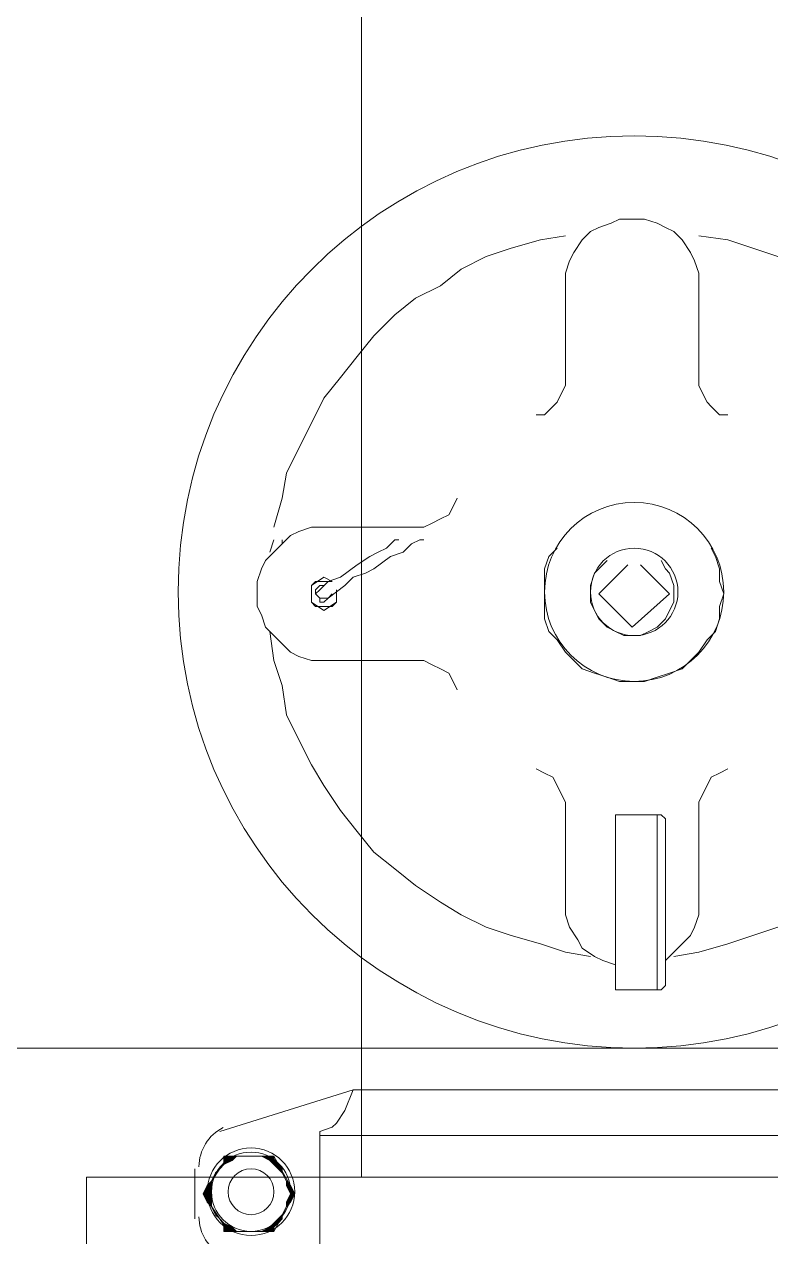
# Model space of a CAD drawing. Header units: millimetres. Extents: x 596 to 768, y 309 to 423.
# Drawn here: x 689.4055 to 689.5632, y 407.5893 to 407.8454 of the extents above; entities that cross this region are included whole.
import ezdxf

# ---------------------------------------------------------------- set-up
doc = ezdxf.new("R2010")
doc.units = ezdxf.units.MM
doc.layers.add('1- 3', color=3, linetype='Continuous')

# ---------------------------------------------------------------- blocks, each defined once
blk = doc.blocks.new('CTOBOM')
h = blk.add_hatch(color=0)
h.dxf.hatch_style = 2
h.paths.add_polyline_path([(5.50333, -1.87367), (5.50509, -1.87191), (5.50509, -1.87279)])
h.paths.add_polyline_path([(5.50333, -1.87279), (5.50333, -1.87367), (5.50509, -1.87191)])
h = blk.add_hatch(color=0)
h.dxf.hatch_style = 2
h.paths.add_polyline_path([(5.50509, -1.87279), (5.50685, -1.87279), (5.50685, -1.87367)])
h.paths.add_polyline_path([(5.50509, -1.87191), (5.50509, -1.87279), (5.50685, -1.87279)])
h = blk.add_hatch(color=0)
h.dxf.hatch_style = 2
h.paths.add_polyline_path([(5.49892, -1.87631), (5.4998, -1.87455), (5.4998, -1.87543)])
h.paths.add_polyline_path([(5.49892, -1.87543), (5.49892, -1.87631), (5.4998, -1.87455)])
h = blk.add_hatch(color=0)
h.dxf.hatch_style = 2
h.paths.add_polyline_path([(5.4998, -1.87543), (5.4998, -1.87455), (5.50068, -1.87455)])
h = blk.add_hatch(color=0)
h.dxf.hatch_style = 2
h.paths.add_polyline_path([(5.50244, -1.87367), (5.50333, -1.87279), (5.50333, -1.87367)])
edge = h.paths.add_edge_path()
edge.add_spline(control_points=[(5.50333, -1.87279), (5.50333, -1.87279), (5.50244, -1.87367), (5.50244, -1.87367), (5.50244, -1.87367), (5.50333, -1.87279), (5.50333, -1.87279)], knot_values=[0, 0, 0, 0, 1, 1, 1, 2, 2, 2, 2], degree=3, periodic=0)
h = blk.add_hatch(color=0)
h.dxf.hatch_style = 2
h.paths.add_polyline_path([(5.50773, -1.87367), (5.50685, -1.87367), (5.50685, -1.87279)])
edge = h.paths.add_edge_path()
edge.add_spline(control_points=[(5.50773, -1.87367), (5.50773, -1.87367), (5.50773, -1.87367), (5.50773, -1.87367), (5.50773, -1.87367), (5.50685, -1.87367), (5.50685, -1.87367), (5.50685, -1.87367), (5.50773, -1.87367), (5.50773, -1.87367)], knot_values=[0, 0, 0, 0, 1, 1, 1, 2, 2, 2, 3, 3, 3, 3], degree=3, periodic=0)
h = blk.add_hatch(color=0)
h.dxf.hatch_style = 2
h.paths.add_polyline_path([(5.50949, -1.87455), (5.51037, -1.87455), (5.51037, -1.87543)])
h = blk.add_hatch(color=0)
h.dxf.hatch_style = 2
h.paths.add_polyline_path([(5.51037, -1.87543), (5.51125, -1.87543), (5.51125, -1.87631)])
h.paths.add_polyline_path([(5.51037, -1.87455), (5.51037, -1.87543), (5.51125, -1.87543)])
h = blk.add_hatch(color=0)
h.dxf.hatch_style = 2
h.paths.add_polyline_path([(5.49716, -1.87895), (5.49804, -1.87631), (5.49804, -1.87719)])
h.paths.add_polyline_path([(5.49716, -1.87631), (5.49716, -1.87895), (5.49804, -1.87631)])
h = blk.add_hatch(color=0)
h.dxf.hatch_style = 2
h.paths.add_polyline_path([(5.49804, -1.87719), (5.49892, -1.87543), (5.49892, -1.87631)])
h.paths.add_polyline_path([(5.49804, -1.87631), (5.49804, -1.87719), (5.49892, -1.87543)])
h = blk.add_hatch(color=0)
h.dxf.hatch_style = 2
h.paths.add_polyline_path([(5.51125, -1.87631), (5.51213, -1.87631), (5.51213, -1.87719)])
h.paths.add_polyline_path([(5.51125, -1.87543), (5.51125, -1.87631), (5.51213, -1.87631)])
h = blk.add_hatch(color=0)
h.dxf.hatch_style = 2
h.paths.add_polyline_path([(5.51213, -1.87719), (5.51301, -1.87631), (5.51301, -1.87895)])
h.paths.add_polyline_path([(5.51213, -1.87631), (5.51213, -1.87719), (5.51301, -1.87631)])
h = blk.add_hatch(color=0)
h.dxf.hatch_style = 2
h.paths.add_polyline_path([(5.49716, -1.88687), (5.49804, -1.88511), (5.49804, -1.88687)])
h.paths.add_polyline_path([(5.49716, -1.88423), (5.49716, -1.88687), (5.49804, -1.88511)])
h = blk.add_hatch(color=0)
h.dxf.hatch_style = 2
h.paths.add_polyline_path([(5.49892, -1.88687), (5.49804, -1.88687), (5.49804, -1.88511)])
edge = h.paths.add_edge_path()
edge.add_spline(control_points=[(5.49892, -1.88687), (5.49892, -1.88687), (5.49892, -1.88687), (5.49892, -1.88687), (5.49892, -1.88687), (5.49804, -1.88687), (5.49804, -1.88687), (5.49804, -1.88687), (5.49892, -1.88687), (5.49892, -1.88687)], knot_values=[0, 0, 0, 0, 1, 1, 1, 2, 2, 2, 3, 3, 3, 3], degree=3, periodic=0)
h = blk.add_hatch(color=0)
h.dxf.hatch_style = 2
h.paths.add_polyline_path([(5.51125, -1.88687), (5.51213, -1.88511), (5.51213, -1.88687)])
edge = h.paths.add_edge_path()
edge.add_spline(control_points=[(5.51213, -1.88511), (5.51213, -1.88511), (5.51125, -1.88687), (5.51125, -1.88687), (5.51125, -1.88687), (5.51213, -1.88511), (5.51213, -1.88511)], knot_values=[0, 0, 0, 0, 1, 1, 1, 2, 2, 2, 2], degree=3, periodic=0)
h = blk.add_hatch(color=0)
h.dxf.hatch_style = 2
h.paths.add_polyline_path([(5.51213, -1.88687), (5.51301, -1.88423), (5.51301, -1.88687)])
h.paths.add_polyline_path([(5.51213, -1.88511), (5.51213, -1.88687), (5.51301, -1.88423)])
h = blk.add_hatch(color=0)
h.dxf.hatch_style = 2
h.paths.add_polyline_path([(5.50244, -1.88951), (5.50333, -1.88951), (5.50333, -1.89039)])
edge = h.paths.add_edge_path()
edge.add_spline(control_points=[(5.50333, -1.88951), (5.50333, -1.88951), (5.50244, -1.88951), (5.50244, -1.88951), (5.50244, -1.88951), (5.50333, -1.88951), (5.50333, -1.88951)], knot_values=[0, 0, 0, 0, 1, 1, 1, 2, 2, 2, 2], degree=3, periodic=0)
h = blk.add_hatch(color=0)
h.dxf.hatch_style = 2
h.paths.add_polyline_path([(5.50333, -1.89039), (5.50509, -1.88951), (5.50509, -1.89127)])
h.paths.add_polyline_path([(5.50333, -1.88951), (5.50333, -1.89039), (5.50509, -1.88951)])
h = blk.add_hatch(color=0)
h.dxf.hatch_style = 2
h.paths.add_polyline_path([(5.50509, -1.89127), (5.50685, -1.88951), (5.50685, -1.89039)])
h.paths.add_polyline_path([(5.50509, -1.88951), (5.50509, -1.89127), (5.50685, -1.88951)])
h = blk.add_hatch(color=0)
h.dxf.hatch_style = 2
h.paths.add_polyline_path([(5.50773, -1.88951), (5.50685, -1.89039), (5.50685, -1.88951)])
edge = h.paths.add_edge_path()
edge.add_spline(control_points=[(5.50773, -1.88951), (5.50773, -1.88951), (5.50773, -1.88951), (5.50773, -1.88951), (5.50773, -1.88951), (5.50685, -1.89039), (5.50685, -1.89039), (5.50685, -1.89039), (5.50773, -1.88951), (5.50773, -1.88951)], knot_values=[0, 0, 0, 0, 1, 1, 1, 2, 2, 2, 3, 3, 3, 3], degree=3, periodic=0)
at = {"color": 0, "lineweight": 20}
for p, q in [((5.50156, -1.91592), (5.50156, -1.68533)), ((5.49276, -1.73462), (5.49276, -1.86663)), ((5.48308, -1.85959), (5.48308, -1.74078)), ((5.50156, -1.85783), (3.56004, -1.85783)), ((5.48308, -1.85783), (5.45668, -1.85783)), ((5.47428, -1.85783), (5.47428, -2.20723)), ((5.48748, -1.86135), (5.48308, -1.85959)), ((5.49188, -1.88775), (5.48308, -1.85959)), ((5.49012, -1.86311), (5.48748, -1.86135)), ((5.491, -1.86399), (5.49012, -1.86311)), ((5.49188, -1.86663), (5.491, -1.86399)), ((5.51829, -1.86663), (5.49188, -1.86663)), ((5.50509, -1.87191), (5.49716, -1.87631)), ((5.51301, -1.87631), (5.50509, -1.87191)), ((5.49716, -1.87631), (5.49716, -1.88599)), ((5.51301, -1.88599), (5.51301, -1.87631)), ((5.49716, -1.88599), (5.50509, -1.89127)), ((5.50509, -1.89127), (5.51301, -1.88599)), ((5.51037, -1.89303), (5.4998, -1.89303)), ((5.52093, -1.91592), (5.50156, -1.91592))]:
    blk.add_line(p, q, dxfattribs=at)
at = {"color": 0, "lineweight": 0}
for p, q in [((5.50333, -1.87367), (5.50509, -1.87191)), ((5.50333, -1.87367), (5.50509, -1.87191)), ((5.50509, -1.87191), (5.50333, -1.87279)), ((5.50333, -1.87367), (5.50509, -1.87191)), ((5.50333, -1.87367), (5.50509, -1.87191)), ((5.50509, -1.87191), (5.50333, -1.87279)), ((5.50509, -1.87191), (5.50509, -1.87279)), ((5.50509, -1.87191), (5.50509, -1.87279)), ((5.50509, -1.87191), (5.50509, -1.87279)), ((5.50685, -1.87279), (5.50509, -1.87191)), ((5.50509, -1.87191), (5.50509, -1.87279)), ((5.50685, -1.87279), (5.50509, -1.87191)), ((5.49892, -1.87631), (5.4998, -1.87455)), ((5.49892, -1.87631), (5.4998, -1.87455)), ((5.4998, -1.87455), (5.49892, -1.87543)), ((5.49892, -1.87631), (5.4998, -1.87455)), ((5.49892, -1.87631), (5.4998, -1.87455)), ((5.4998, -1.87455), (5.49892, -1.87543)), ((5.4998, -1.87455), (5.4998, -1.87543)), ((5.4998, -1.87455), (5.4998, -1.87543)), ((5.4998, -1.87543), (5.4998, -1.87455)), ((5.4998, -1.87455), (5.50068, -1.87455)), ((5.50068, -1.87455), (5.4998, -1.87543)), ((5.4998, -1.87543), (5.4998, -1.87455)), ((5.4998, -1.87455), (5.50068, -1.87455)), ((5.50068, -1.87455), (5.4998, -1.87543)), ((5.50244, -1.87367), (5.50333, -1.87279)), ((5.50244, -1.87367), (5.50333, -1.87279)), ((5.50333, -1.87367), (5.50244, -1.87367)), ((5.50333, -1.87367), (5.50244, -1.87367)), ((5.50333, -1.87279), (5.50333, -1.87367)), ((5.50333, -1.87279), (5.50333, -1.87367)), ((5.50509, -1.87279), (5.50333, -1.87367)), ((5.50333, -1.87279), (5.50333, -1.87367)), ((5.50509, -1.87279), (5.50333, -1.87367)), ((5.50333, -1.87279), (5.50333, -1.87367)), ((5.50509, -1.87279), (5.50685, -1.87279)), ((5.50685, -1.87367), (5.50509, -1.87279)), ((5.50509, -1.87279), (5.50685, -1.87279)), ((5.50509, -1.87279), (5.50685, -1.87279)), ((5.50685, -1.87367), (5.50509, -1.87279)), ((5.50509, -1.87279), (5.50685, -1.87279)), ((5.50685, -1.87279), (5.50685, -1.87367)), ((5.50685, -1.87279), (5.50685, -1.87367)), ((5.50685, -1.87367), (5.50685, -1.87279)), ((5.50685, -1.87279), (5.50773, -1.87367)), ((5.50685, -1.87367), (5.50685, -1.87279)), ((5.50685, -1.87279), (5.50773, -1.87367)), ((5.50773, -1.87367), (5.50685, -1.87367)), ((5.50773, -1.87367), (5.50685, -1.87367)), ((5.50949, -1.87455), (5.51037, -1.87455)), ((5.51037, -1.87543), (5.50949, -1.87455)), ((5.50949, -1.87455), (5.51037, -1.87455)), ((5.51037, -1.87543), (5.50949, -1.87455)), ((5.51037, -1.87455), (5.51037, -1.87543)), ((5.51037, -1.87455), (5.51037, -1.87543)), ((5.51037, -1.87455), (5.51037, -1.87543)), ((5.51125, -1.87543), (5.51037, -1.87455)), ((5.51037, -1.87455), (5.51037, -1.87543)), ((5.51125, -1.87543), (5.51037, -1.87455)), ((5.49716, -1.88159), (5.49716, -1.87631)), ((5.49716, -1.87631), (5.49716, -1.87983)), ((5.49716, -1.88159), (5.49716, -1.87631)), ((5.49716, -1.87631), (5.49716, -1.87983)), ((5.49716, -1.87983), (5.49716, -1.87631)), ((5.49716, -1.87631), (5.49716, -1.87895)), ((5.49716, -1.87983), (5.49716, -1.87631)), ((5.49716, -1.87631), (5.49716, -1.87895)), ((5.49716, -1.87895), (5.49804, -1.87631)), ((5.49716, -1.87631), (5.49716, -1.87895)), ((5.49716, -1.87895), (5.49804, -1.87631)), ((5.49804, -1.87631), (5.49716, -1.87631)), ((5.49716, -1.87895), (5.49804, -1.87631)), ((5.49716, -1.87631), (5.49716, -1.87895)), ((5.49716, -1.87895), (5.49804, -1.87631)), ((5.49804, -1.87631), (5.49716, -1.87631)), ((5.49804, -1.87719), (5.49716, -1.87895)), ((5.49804, -1.87719), (5.49716, -1.87895)), ((5.49804, -1.87719), (5.49892, -1.87543)), ((5.49804, -1.87719), (5.49892, -1.87543)), ((5.49892, -1.87543), (5.49804, -1.87631)), ((5.49804, -1.87719), (5.49892, -1.87543)), ((5.49804, -1.87719), (5.49892, -1.87543)), ((5.49892, -1.87543), (5.49804, -1.87631)), ((5.49804, -1.87631), (5.49804, -1.87719)), ((5.49804, -1.87631), (5.49804, -1.87719)), ((5.49892, -1.87631), (5.49804, -1.87719)), ((5.49804, -1.87631), (5.49804, -1.87719)), ((5.49892, -1.87631), (5.49804, -1.87719)), ((5.49804, -1.87631), (5.49804, -1.87719)), ((5.49892, -1.87543), (5.49892, -1.87631)), ((5.49892, -1.87543), (5.49892, -1.87631)), ((5.4998, -1.87543), (5.49892, -1.87631)), ((5.49892, -1.87543), (5.49892, -1.87631)), ((5.4998, -1.87543), (5.49892, -1.87631)), ((5.49892, -1.87543), (5.49892, -1.87631)), ((5.51037, -1.87543), (5.51125, -1.87543)), ((5.51125, -1.87631), (5.51037, -1.87543)), ((5.51037, -1.87543), (5.51125, -1.87543)), ((5.51037, -1.87543), (5.51125, -1.87543)), ((5.51125, -1.87631), (5.51037, -1.87543)), ((5.51037, -1.87543), (5.51125, -1.87543)), ((5.51125, -1.87543), (5.51125, -1.87631)), ((5.51125, -1.87543), (5.51125, -1.87631)), ((5.51125, -1.87543), (5.51125, -1.87631)), ((5.51213, -1.87631), (5.51125, -1.87543)), ((5.51125, -1.87543), (5.51125, -1.87631)), ((5.51213, -1.87631), (5.51125, -1.87543)), ((5.51125, -1.87631), (5.51213, -1.87631)), ((5.51213, -1.87719), (5.51125, -1.87631)), ((5.51125, -1.87631), (5.51213, -1.87631)), ((5.51125, -1.87631), (5.51213, -1.87631)), ((5.51213, -1.87719), (5.51125, -1.87631)), ((5.51125, -1.87631), (5.51213, -1.87631)), ((5.51213, -1.87631), (5.51213, -1.87719)), ((5.51213, -1.87631), (5.51213, -1.87719)), ((5.51213, -1.87719), (5.51301, -1.87631)), ((5.51213, -1.87631), (5.51213, -1.87719)), ((5.51213, -1.87719), (5.51301, -1.87631)), ((5.51301, -1.87631), (5.51213, -1.87631)), ((5.51213, -1.87719), (5.51301, -1.87631)), ((5.51213, -1.87631), (5.51213, -1.87719)), ((5.51213, -1.87719), (5.51301, -1.87631)), ((5.51301, -1.87631), (5.51213, -1.87631)), ((5.51301, -1.87895), (5.51213, -1.87719)), ((5.51301, -1.87895), (5.51213, -1.87719)), ((5.51301, -1.87631), (5.51301, -1.87895)), ((5.51301, -1.87631), (5.51301, -1.87895)), ((5.51301, -1.87631), (5.51301, -1.87983)), ((5.51301, -1.88159), (5.51301, -1.87631)), ((5.51301, -1.87895), (5.51301, -1.87631)), ((5.51301, -1.87631), (5.51301, -1.87983)), ((5.51301, -1.87631), (5.51301, -1.87983)), ((5.51301, -1.88159), (5.51301, -1.87631)), ((5.51301, -1.87895), (5.51301, -1.87631)), ((5.51301, -1.87631), (5.51301, -1.87983)), ((5.49716, -1.87895), (5.49716, -1.87983)), ((5.49716, -1.87895), (5.49716, -1.87983)), ((5.49716, -1.87983), (5.49716, -1.88159)), ((5.49716, -1.87983), (5.49716, -1.88159)), ((5.51301, -1.87983), (5.51301, -1.87895)), ((5.51301, -1.87983), (5.51301, -1.87895)), ((5.51301, -1.87983), (5.51301, -1.88159)), ((5.51301, -1.87983), (5.51301, -1.88159)), ((5.49716, -1.88599), (5.49716, -1.88159)), ((5.49716, -1.88159), (5.49716, -1.88247)), ((5.49716, -1.88599), (5.49716, -1.88159)), ((5.49716, -1.88159), (5.49716, -1.88247)), ((5.49716, -1.88247), (5.49716, -1.88599)), ((5.49716, -1.88247), (5.49716, -1.88599)), ((5.49716, -1.88247), (5.49716, -1.88599)), ((5.49716, -1.88423), (5.49716, -1.88247)), ((5.49716, -1.88247), (5.49716, -1.88599)), ((5.49716, -1.88423), (5.49716, -1.88247)), ((5.51301, -1.88159), (5.51301, -1.88599)), ((5.51301, -1.88247), (5.51301, -1.88159)), ((5.51301, -1.88159), (5.51301, -1.88599)), ((5.51301, -1.88247), (5.51301, -1.88159)), ((5.51301, -1.88687), (5.51301, -1.88247)), ((5.51301, -1.88247), (5.51301, -1.88599)), ((5.51301, -1.88687), (5.51301, -1.88247)), ((5.51301, -1.88247), (5.51301, -1.88423)), ((5.51301, -1.88687), (5.51301, -1.88247)), ((5.51301, -1.88247), (5.51301, -1.88599)), ((5.51301, -1.88687), (5.51301, -1.88247)), ((5.51301, -1.88247), (5.51301, -1.88423)), ((5.51301, -1.88599), (5.51301, -1.88247)), ((5.51301, -1.88599), (5.51301, -1.88247)), ((5.49716, -1.88599), (5.49716, -1.88423)), ((5.49716, -1.88423), (5.49716, -1.88687)), ((5.49716, -1.88599), (5.49716, -1.88423)), ((5.49716, -1.88599), (5.49716, -1.88423)), ((5.49716, -1.88423), (5.49716, -1.88687)), ((5.49716, -1.88599), (5.49716, -1.88423)), ((5.49716, -1.88423), (5.49716, -1.88687)), ((5.49804, -1.88511), (5.49716, -1.88423)), ((5.49716, -1.88423), (5.49716, -1.88687)), ((5.49804, -1.88511), (5.49716, -1.88423)), ((5.49716, -1.88687), (5.49804, -1.88511)), ((5.49716, -1.88687), (5.49804, -1.88511)), ((5.49716, -1.88687), (5.49804, -1.88511)), ((5.49716, -1.88687), (5.49804, -1.88511)), ((5.49804, -1.88511), (5.49804, -1.88687)), ((5.49804, -1.88511), (5.49804, -1.88687)), ((5.49804, -1.88687), (5.49804, -1.88511)), ((5.49804, -1.88511), (5.49892, -1.88687)), ((5.49804, -1.88687), (5.49804, -1.88511)), ((5.49804, -1.88511), (5.49892, -1.88687)), ((5.51125, -1.88687), (5.51213, -1.88511)), ((5.51125, -1.88687), (5.51213, -1.88511)), ((5.51213, -1.88687), (5.51301, -1.88423)), ((5.51213, -1.88687), (5.51301, -1.88423)), ((5.51301, -1.88423), (5.51213, -1.88511)), ((5.51213, -1.88687), (5.51301, -1.88423)), ((5.51213, -1.88687), (5.51301, -1.88423)), ((5.51301, -1.88423), (5.51213, -1.88511)), ((5.51213, -1.88511), (5.51213, -1.88687)), ((5.51213, -1.88511), (5.51213, -1.88687)), ((5.51213, -1.88511), (5.51213, -1.88687)), ((5.51213, -1.88511), (5.51213, -1.88687)), ((5.51301, -1.88423), (5.51301, -1.88687)), ((5.51301, -1.88423), (5.51301, -1.88687)), ((5.51301, -1.88423), (5.51301, -1.88687)), ((5.51301, -1.88423), (5.51301, -1.88687)), ((5.49716, -1.88687), (5.49716, -1.88599)), ((5.49716, -1.88687), (5.49716, -1.88599)), ((5.49804, -1.88687), (5.49716, -1.88687)), ((5.49804, -1.88687), (5.49716, -1.88687)), ((5.49892, -1.88687), (5.49804, -1.88687)), ((5.49892, -1.88687), (5.49804, -1.88687)), ((5.51213, -1.88687), (5.51125, -1.88687)), ((5.51213, -1.88687), (5.51125, -1.88687)), ((5.51301, -1.88687), (5.51213, -1.88687)), ((5.51301, -1.88687), (5.51213, -1.88687)), ((5.51301, -1.88599), (5.51301, -1.88687)), ((5.51301, -1.88599), (5.51301, -1.88687)), ((5.50244, -1.88951), (5.50333, -1.88951)), ((5.50333, -1.89039), (5.50244, -1.88951)), ((5.50244, -1.88951), (5.50333, -1.88951)), ((5.50333, -1.89039), (5.50244, -1.88951)), ((5.50333, -1.88951), (5.50333, -1.89039)), ((5.50333, -1.88951), (5.50333, -1.89039)), ((5.50333, -1.89039), (5.50509, -1.88951)), ((5.50333, -1.88951), (5.50333, -1.89039)), ((5.50333, -1.89039), (5.50509, -1.88951)), ((5.50509, -1.88951), (5.50333, -1.88951)), ((5.50333, -1.89039), (5.50509, -1.88951)), ((5.50333, -1.88951), (5.50333, -1.89039)), ((5.50333, -1.89039), (5.50509, -1.88951)), ((5.50509, -1.88951), (5.50333, -1.88951)), ((5.50509, -1.89127), (5.50333, -1.89039)), ((5.50509, -1.89127), (5.50333, -1.89039)), ((5.50509, -1.88951), (5.50509, -1.89127)), ((5.50509, -1.88951), (5.50509, -1.89127)), ((5.50509, -1.89127), (5.50685, -1.88951)), ((5.50509, -1.88951), (5.50509, -1.89127)), ((5.50509, -1.89127), (5.50685, -1.88951)), ((5.50685, -1.88951), (5.50509, -1.88951)), ((5.50509, -1.89127), (5.50685, -1.88951)), ((5.50509, -1.88951), (5.50509, -1.89127)), ((5.50509, -1.89127), (5.50685, -1.88951)), ((5.50685, -1.88951), (5.50509, -1.88951)), ((5.50685, -1.89039), (5.50509, -1.89127)), ((5.50685, -1.89039), (5.50509, -1.89127)), ((5.50685, -1.88951), (5.50685, -1.89039)), ((5.50685, -1.88951), (5.50685, -1.89039)), ((5.50773, -1.88951), (5.50685, -1.89039)), ((5.50685, -1.89039), (5.50685, -1.88951)), ((5.50685, -1.88951), (5.50773, -1.88951)), ((5.50773, -1.88951), (5.50685, -1.89039)), ((5.50685, -1.89039), (5.50685, -1.88951)), ((5.50685, -1.88951), (5.50773, -1.88951))]:
    blk.add_line(p, q, dxfattribs=at)
at = {"color": 0, "lineweight": 20}
for points in [[(5.47428, -1.65062), (5.47428, -2.3019), (7.5575, -2.3019), (7.5575, -1.30122), (5.47428, -1.30122), (5.47428, -1.65062)], [(5.36427, -1.72493), (5.35811, -1.72581), (5.35283, -1.72757), (5.34755, -1.73021), (5.34227, -1.73197), (5.33698, -1.7355), (5.33258, -1.73814), (5.32818, -1.74254), (5.32378, -1.74606), (5.31938, -1.75046), (5.31586, -1.75486), (5.31322, -1.75926), (5.3097, -1.76454), (5.30706, -1.76982), (5.3053, -1.7751), (5.30354, -1.78038), (5.30266, -1.78654)], [(5.38627, -1.72405), (5.39243, -1.72493), (5.39771, -1.72581), (5.40387, -1.72757), (5.40915, -1.73021), (5.41443, -1.73197), (5.41883, -1.7355), (5.42412, -1.73814), (5.42852, -1.74254), (5.43292, -1.74606), (5.43644, -1.75046), (5.43996, -1.75486), (5.44348, -1.75926), (5.44612, -1.76454), (5.44876, -1.76982), (5.45052, -1.7751), (5.45228, -1.78038), (5.45404, -1.78654), (5.45492, -1.79182)], [(5.34051, -1.78038), (5.34051, -1.78214), (5.33874, -1.7839), (5.33786, -1.78478), (5.3361, -1.78566), (5.33434, -1.78654), (5.33258, -1.78654)], [(5.36867, -1.7839), (5.37043, -1.78302), (5.37307, -1.78214), (5.37571, -1.78214), (5.37835, -1.78126), (5.38099, -1.78214), (5.38363, -1.78214), (5.38627, -1.78302), (5.38803, -1.78478), (5.39067, -1.78654), (5.39243, -1.7883), (5.39419, -1.79006), (5.39507, -1.7927), (5.39595, -1.79534), (5.39683, -1.79798), (5.39683, -1.80062), (5.39683, -1.80326), (5.39595, -1.8059), (5.39507, -1.80854), (5.39419, -1.81118), (5.39243, -1.81294), (5.39067, -1.8147), (5.38803, -1.81647), (5.38627, -1.81823), (5.38363, -1.81911), (5.38099, -1.81911), (5.37835, -1.81911), (5.37571, -1.81911), (5.37307, -1.81911), (5.37043, -1.81823), (5.36867, -1.81647)], [(5.44348, -1.78654), (5.42412, -1.78654), (5.42236, -1.78654), (5.42059, -1.78566), (5.41883, -1.78478), (5.41707, -1.7839), (5.41619, -1.78214), (5.41531, -1.78038)], [(5.30178, -1.80942), (5.3009, -1.80766), (5.30002, -1.80502), (5.29914, -1.80326), (5.29914, -1.80062), (5.29914, -1.79798), (5.30002, -1.79534), (5.3009, -1.79358), (5.30178, -1.79182), (5.30354, -1.79006), (5.30618, -1.7883), (5.30794, -1.78742), (5.31058, -1.78654), (5.31322, -1.78654)], [(5.31322, -1.78654), (5.33258, -1.78654)], [(5.44348, -1.78654), (5.44612, -1.78654), (5.44876, -1.78742), (5.45052, -1.7883), (5.45228, -1.79006), (5.45404, -1.79182), (5.4558, -1.79358)], [(5.37835, -1.79182), (5.38011, -1.79182), (5.38187, -1.7927), (5.38363, -1.79358), (5.38539, -1.79534), (5.38627, -1.7971), (5.38715, -1.79886), (5.38715, -1.80062), (5.38715, -1.80238), (5.38627, -1.80414), (5.38539, -1.8059), (5.38363, -1.80766), (5.38187, -1.80854), (5.38011, -1.80942), (5.37835, -1.80942), (5.37659, -1.80942), (5.37395, -1.80854), (5.37307, -1.80766), (5.37131, -1.8059)], [(5.37131, -1.79446), (5.37307, -1.79358), (5.37395, -1.7927), (5.37659, -1.79182), (5.37835, -1.79182)], [(5.37219, -1.79886), (5.37835, -1.7927), (5.38539, -1.80062), (5.37835, -1.80766)], [(5.425, -1.80414), (5.425, -1.79446), (5.42588, -1.79358)], [(5.46196, -1.79534), (5.425, -1.79534)], [(5.46108, -1.79358), (5.42588, -1.79358)], [(5.46196, -1.79446), (5.46196, -1.79446), (5.46108, -1.79358)], [(5.46196, -1.79446), (5.46196, -1.80414)], [(5.37835, -1.80766), (5.37219, -1.8015)], [(5.30002, -1.80502), (5.3009, -1.80766), (5.30178, -1.80942), (5.30354, -1.81118)], [(5.46196, -1.80414), (5.425, -1.80414)], [(5.45668, -1.80414), (5.4558, -1.80678), (5.45492, -1.80854), (5.45316, -1.81118), (5.4514, -1.81206), (5.44876, -1.81382), (5.44612, -1.8147), (5.44348, -1.8147)], [(5.45492, -1.80942), (5.45404, -1.8147), (5.45228, -1.81999), (5.45052, -1.82615), (5.44876, -1.83143), (5.44612, -1.83671), (5.44348, -1.84111), (5.43996, -1.84639), (5.43644, -1.85079), (5.43292, -1.85519), (5.42852, -1.85871), (5.42412, -1.86223), (5.41883, -1.86575), (5.41443, -1.86839), (5.40915, -1.87103), (5.40387, -1.87367), (5.39771, -1.87455), (5.39243, -1.87631), (5.38627, -1.87719)], [(5.30354, -1.81118), (5.30618, -1.81294), (5.30794, -1.81382), (5.31058, -1.8147), (5.31322, -1.8147)], [(5.30266, -1.8147), (5.30354, -1.81999), (5.3053, -1.82615), (5.30706, -1.83143), (5.3097, -1.83671), (5.31322, -1.84111), (5.31586, -1.84639), (5.31938, -1.85079), (5.32378, -1.85519), (5.32818, -1.85871), (5.33258, -1.86223), (5.33698, -1.86575), (5.34227, -1.86839), (5.34755, -1.87103), (5.35283, -1.87367), (5.35811, -1.87455), (5.36427, -1.87631)], [(5.31322, -1.8147), (5.33258, -1.8147)], [(5.34051, -1.82087), (5.34051, -1.81911), (5.33874, -1.81735), (5.33786, -1.81647), (5.3361, -1.81559), (5.33434, -1.8147), (5.33258, -1.8147)], [(5.41531, -1.82087), (5.41619, -1.81911), (5.41707, -1.81735), (5.41883, -1.81647), (5.42059, -1.81559), (5.42236, -1.8147), (5.42412, -1.8147)], [(5.44348, -1.8147), (5.42412, -1.8147)], [(5.36427, -1.86575), (5.36427, -1.84639), (5.36427, -1.84463), (5.36339, -1.84287), (5.36251, -1.84111), (5.36163, -1.83935), (5.35987, -1.83847), (5.35811, -1.83759)], [(5.39243, -1.84639), (5.39243, -1.84463), (5.39331, -1.84287), (5.39419, -1.84111), (5.39507, -1.83935), (5.39683, -1.83847), (5.39859, -1.83759)], [(5.37923, -1.86487), (5.37659, -1.86135), (5.37483, -1.85959), (5.37395, -1.85695), (5.37307, -1.85519), (5.37043, -1.85167), (5.36955, -1.84903), (5.36779, -1.84727), (5.36691, -1.84551), (5.36691, -1.84463)], [(5.39243, -1.84639), (5.39243, -1.86575), (5.39243, -1.86839), (5.39155, -1.87103), (5.39067, -1.87279), (5.38891, -1.87455), (5.38715, -1.87631), (5.38539, -1.87807), (5.38275, -1.87895), (5.38099, -1.87983), (5.37835, -1.87983), (5.37571, -1.87983), (5.37307, -1.87895), (5.37131, -1.87807), (5.36955, -1.87631), (5.36779, -1.87455), (5.36691, -1.87455)], [(5.37747, -1.86663), (5.37571, -1.86487), (5.37483, -1.86223), (5.37219, -1.85871), (5.37043, -1.85607), (5.36955, -1.85431), (5.36867, -1.85255), (5.36691, -1.85079), (5.36691, -1.84991)], [(5.37659, -1.86839), (5.37483, -1.86575), (5.37571, -1.86399)], [(5.37747, -1.86311), (5.37835, -1.86311), (5.38011, -1.86311), (5.38099, -1.86399), (5.38099, -1.86575), (5.38099, -1.86663), (5.38099, -1.86751), (5.38011, -1.86839), (5.37835, -1.86839), (5.37747, -1.86839), (5.37659, -1.86839), (5.37571, -1.86751), (5.37571, -1.86663), (5.37571, -1.86575), (5.37571, -1.86399)], [(5.37747, -1.86311), (5.38011, -1.86311), (5.38187, -1.86575), (5.38011, -1.86839), (5.37659, -1.86839)], [(5.37835, -1.86399), (5.37923, -1.86487), (5.38011, -1.86575), (5.38011, -1.86663), (5.37923, -1.86663), (5.37835, -1.86751), (5.37747, -1.86751), (5.37659, -1.86663), (5.37659, -1.86575)], [(5.37923, -1.86487), (5.37923, -1.86575), (5.37923, -1.86663), (5.37835, -1.86751), (5.37747, -1.86663)], [(5.36427, -1.86575), (5.36427, -1.86839), (5.36515, -1.87103), (5.36603, -1.87279), (5.36779, -1.87455)], [(5.36955, -1.87719), (5.36691, -1.87631)]]:
    blk.add_lwpolyline(points, dxfattribs=at)
for points in [[(5.37791, -1.70381), (5.32468, -1.70381), (5.28154, -1.74696), (5.28154, -1.80018), (5.28154, -1.85341), (5.32468, -1.89656), (5.37791, -1.89656), (5.43113, -1.89656), (5.47428, -1.85341), (5.47428, -1.80018), (5.47428, -1.74696), (5.43113, -1.70381), (5.37791, -1.70381)], [(5.37791, -1.78126), (5.36746, -1.78126), (5.35899, -1.78973), (5.35899, -1.80018), (5.35899, -1.81063), (5.36746, -1.81911), (5.37791, -1.81911), (5.38836, -1.81911), (5.39683, -1.81063), (5.39683, -1.80018), (5.39683, -1.78973), (5.38836, -1.78126), (5.37791, -1.78126)], [(5.37791, -1.79094), (5.37281, -1.79094), (5.36867, -1.79508), (5.36867, -1.80018), (5.36867, -1.80529), (5.37281, -1.80942), (5.37791, -1.80942), (5.38301, -1.80942), (5.38715, -1.80529), (5.38715, -1.80018), (5.38715, -1.79508), (5.38301, -1.79094), (5.37791, -1.79094)], [(5.50465, -1.87191), (5.49954, -1.87191), (5.4954, -1.87605), (5.4954, -1.88115), (5.4954, -1.88626), (5.49954, -1.89039), (5.50465, -1.89039), (5.50975, -1.89039), (5.51389, -1.88626), (5.51389, -1.88115), (5.51389, -1.87605), (5.50975, -1.87191), (5.50465, -1.87191)], [(5.50465, -1.87279), (5.50003, -1.87279), (5.49628, -1.87654), (5.49628, -1.88115), (5.49628, -1.88577), (5.50003, -1.88951), (5.50465, -1.88951), (5.50926, -1.88951), (5.51301, -1.88577), (5.51301, -1.88115), (5.51301, -1.87654), (5.50926, -1.87279), (5.50465, -1.87279)], [(5.50465, -1.87631), (5.50197, -1.87631), (5.4998, -1.87848), (5.4998, -1.88115), (5.4998, -1.88383), (5.50197, -1.88599), (5.50465, -1.88599), (5.50732, -1.88599), (5.50949, -1.88383), (5.50949, -1.88115), (5.50949, -1.87848), (5.50732, -1.87631), (5.50465, -1.87631)]]:
    blk.add_open_spline(points, degree=3, knots=[0, 0, 0, 0, 1, 1, 1, 2, 2, 2, 3, 3, 3, 4, 4, 4, 4], dxfattribs=at)
at = {"color": 0, "lineweight": 0}
for points in [[(5.50068, -1.87455), (5.50068, -1.87455), (5.50244, -1.87367), (5.50244, -1.87367)], [(5.50244, -1.87367), (5.50244, -1.87367), (5.50068, -1.87455), (5.50068, -1.87455)], [(5.50068, -1.87455), (5.50068, -1.87455), (5.50244, -1.87367), (5.50244, -1.87367)], [(5.50244, -1.87367), (5.50244, -1.87367), (5.50068, -1.87455), (5.50068, -1.87455)], [(5.50333, -1.87279), (5.50333, -1.87279), (5.50244, -1.87367), (5.50244, -1.87367)], [(5.50244, -1.87367), (5.50244, -1.87367), (5.50333, -1.87279), (5.50333, -1.87279)], [(5.50333, -1.87279), (5.50333, -1.87279), (5.50244, -1.87367), (5.50244, -1.87367)], [(5.50244, -1.87367), (5.50244, -1.87367), (5.50333, -1.87279), (5.50333, -1.87279)], [(5.50773, -1.87367), (5.50773, -1.87367), (5.50685, -1.87367), (5.50685, -1.87367)], [(5.50685, -1.87367), (5.50685, -1.87367), (5.50773, -1.87367), (5.50773, -1.87367)], [(5.50773, -1.87367), (5.50773, -1.87367), (5.50685, -1.87367), (5.50685, -1.87367)], [(5.50685, -1.87367), (5.50685, -1.87367), (5.50773, -1.87367), (5.50773, -1.87367)], [(5.50773, -1.87367), (5.50773, -1.87367), (5.50949, -1.87455), (5.50949, -1.87455)], [(5.50949, -1.87455), (5.50949, -1.87455), (5.50773, -1.87367), (5.50773, -1.87367)], [(5.50773, -1.87367), (5.50773, -1.87367), (5.50949, -1.87455), (5.50949, -1.87455)], [(5.50949, -1.87455), (5.50949, -1.87455), (5.50773, -1.87367), (5.50773, -1.87367)], [(5.49716, -1.87631), (5.49716, -1.87631), (5.49716, -1.88159), (5.49716, -1.88159)], [(5.49716, -1.88159), (5.49716, -1.88159), (5.49716, -1.87631), (5.49716, -1.87631)], [(5.49716, -1.87631), (5.49716, -1.87631), (5.49716, -1.88159), (5.49716, -1.88159)], [(5.49716, -1.88159), (5.49716, -1.88159), (5.49716, -1.87631), (5.49716, -1.87631)], [(5.49716, -1.87631), (5.49716, -1.87631), (5.49716, -1.87983), (5.49716, -1.87983)], [(5.49716, -1.87983), (5.49716, -1.87983), (5.49716, -1.87631), (5.49716, -1.87631)], [(5.49716, -1.87631), (5.49716, -1.87631), (5.49716, -1.87983), (5.49716, -1.87983)], [(5.49716, -1.87983), (5.49716, -1.87983), (5.49716, -1.87631), (5.49716, -1.87631)], [(5.51301, -1.87631), (5.51301, -1.87631), (5.51301, -1.87895), (5.51301, -1.87895)], [(5.51301, -1.87895), (5.51301, -1.87895), (5.51301, -1.87631), (5.51301, -1.87631)], [(5.51301, -1.87631), (5.51301, -1.87631), (5.51301, -1.87895), (5.51301, -1.87895)], [(5.51301, -1.87895), (5.51301, -1.87895), (5.51301, -1.87631), (5.51301, -1.87631)], [(5.51301, -1.87983), (5.51301, -1.87983), (5.51301, -1.87631), (5.51301, -1.87631)], [(5.51301, -1.87631), (5.51301, -1.87631), (5.51301, -1.87983), (5.51301, -1.87983)], [(5.51301, -1.87983), (5.51301, -1.87983), (5.51301, -1.87631), (5.51301, -1.87631)], [(5.51301, -1.87631), (5.51301, -1.87631), (5.51301, -1.87983), (5.51301, -1.87983)], [(5.49716, -1.88247), (5.49716, -1.88247), (5.49716, -1.88599), (5.49716, -1.88599)], [(5.49716, -1.88599), (5.49716, -1.88599), (5.49716, -1.88247), (5.49716, -1.88247)], [(5.49716, -1.88247), (5.49716, -1.88247), (5.49716, -1.88599), (5.49716, -1.88599)], [(5.49716, -1.88599), (5.49716, -1.88599), (5.49716, -1.88247), (5.49716, -1.88247)], [(5.51301, -1.88159), (5.51301, -1.88159), (5.51301, -1.88599), (5.51301, -1.88599)], [(5.51301, -1.88599), (5.51301, -1.88599), (5.51301, -1.88159), (5.51301, -1.88159)], [(5.51301, -1.88159), (5.51301, -1.88159), (5.51301, -1.88599), (5.51301, -1.88599)], [(5.51301, -1.88599), (5.51301, -1.88599), (5.51301, -1.88159), (5.51301, -1.88159)], [(5.51213, -1.88511), (5.51213, -1.88511), (5.51125, -1.88687), (5.51125, -1.88687)], [(5.51125, -1.88687), (5.51125, -1.88687), (5.51213, -1.88511), (5.51213, -1.88511)], [(5.51213, -1.88511), (5.51213, -1.88511), (5.51125, -1.88687), (5.51125, -1.88687)], [(5.51125, -1.88687), (5.51125, -1.88687), (5.51213, -1.88511), (5.51213, -1.88511)], [(5.49892, -1.88687), (5.49892, -1.88687), (5.49804, -1.88687), (5.49804, -1.88687)], [(5.49804, -1.88687), (5.49804, -1.88687), (5.49892, -1.88687), (5.49892, -1.88687)], [(5.49892, -1.88687), (5.49892, -1.88687), (5.49804, -1.88687), (5.49804, -1.88687)], [(5.49804, -1.88687), (5.49804, -1.88687), (5.49892, -1.88687), (5.49892, -1.88687)], [(5.4998, -1.88775), (5.4998, -1.88775), (5.49892, -1.88687), (5.49892, -1.88687)], [(5.49892, -1.88687), (5.49892, -1.88687), (5.4998, -1.88775), (5.4998, -1.88775)], [(5.49892, -1.88687), (5.49892, -1.88687), (5.4998, -1.88775), (5.4998, -1.88775)], [(5.4998, -1.88775), (5.4998, -1.88775), (5.49892, -1.88687), (5.49892, -1.88687)], [(5.4998, -1.88775), (5.4998, -1.88775), (5.49892, -1.88687), (5.49892, -1.88687)], [(5.49892, -1.88687), (5.49892, -1.88687), (5.4998, -1.88775), (5.4998, -1.88775)], [(5.49892, -1.88687), (5.49892, -1.88687), (5.4998, -1.88775), (5.4998, -1.88775)], [(5.4998, -1.88775), (5.4998, -1.88775), (5.49892, -1.88687), (5.49892, -1.88687)], [(5.4998, -1.88775), (5.4998, -1.88775), (5.50068, -1.88863), (5.50068, -1.88863)], [(5.50068, -1.88863), (5.50068, -1.88863), (5.4998, -1.88775), (5.4998, -1.88775)], [(5.4998, -1.88775), (5.4998, -1.88775), (5.50068, -1.88863), (5.50068, -1.88863)], [(5.50068, -1.88863), (5.50068, -1.88863), (5.4998, -1.88775), (5.4998, -1.88775)], [(5.50949, -1.88863), (5.50949, -1.88863), (5.51037, -1.88775), (5.51037, -1.88775)], [(5.51037, -1.88775), (5.51037, -1.88775), (5.50949, -1.88863), (5.50949, -1.88863)], [(5.50949, -1.88863), (5.50949, -1.88863), (5.51037, -1.88775), (5.51037, -1.88775)], [(5.51037, -1.88775), (5.51037, -1.88775), (5.50949, -1.88863), (5.50949, -1.88863)], [(5.51125, -1.88687), (5.51125, -1.88687), (5.51037, -1.88775), (5.51037, -1.88775)], [(5.51037, -1.88775), (5.51037, -1.88775), (5.51125, -1.88687), (5.51125, -1.88687)], [(5.51037, -1.88775), (5.51037, -1.88775), (5.51125, -1.88687), (5.51125, -1.88687)], [(5.51125, -1.88687), (5.51125, -1.88687), (5.51037, -1.88775), (5.51037, -1.88775)], [(5.51125, -1.88687), (5.51125, -1.88687), (5.51037, -1.88775), (5.51037, -1.88775)], [(5.51037, -1.88775), (5.51037, -1.88775), (5.51125, -1.88687), (5.51125, -1.88687)], [(5.51037, -1.88775), (5.51037, -1.88775), (5.51125, -1.88687), (5.51125, -1.88687)], [(5.51125, -1.88687), (5.51125, -1.88687), (5.51037, -1.88775), (5.51037, -1.88775)], [(5.50068, -1.88863), (5.50068, -1.88863), (5.50244, -1.88951), (5.50244, -1.88951)], [(5.50244, -1.88951), (5.50244, -1.88951), (5.50068, -1.88863), (5.50068, -1.88863)], [(5.50068, -1.88863), (5.50068, -1.88863), (5.50244, -1.88951), (5.50244, -1.88951)], [(5.50244, -1.88951), (5.50244, -1.88951), (5.50068, -1.88863), (5.50068, -1.88863)], [(5.50333, -1.88951), (5.50333, -1.88951), (5.50244, -1.88951), (5.50244, -1.88951)], [(5.50244, -1.88951), (5.50244, -1.88951), (5.50333, -1.88951), (5.50333, -1.88951)], [(5.50333, -1.88951), (5.50333, -1.88951), (5.50244, -1.88951), (5.50244, -1.88951)], [(5.50244, -1.88951), (5.50244, -1.88951), (5.50333, -1.88951), (5.50333, -1.88951)], [(5.50773, -1.88951), (5.50773, -1.88951), (5.50685, -1.89039), (5.50685, -1.89039)], [(5.50685, -1.89039), (5.50685, -1.89039), (5.50773, -1.88951), (5.50773, -1.88951)], [(5.50773, -1.88951), (5.50773, -1.88951), (5.50685, -1.89039), (5.50685, -1.89039)], [(5.50685, -1.89039), (5.50685, -1.89039), (5.50773, -1.88951), (5.50773, -1.88951)], [(5.50773, -1.88951), (5.50773, -1.88951), (5.50949, -1.88863), (5.50949, -1.88863)], [(5.50949, -1.88863), (5.50949, -1.88863), (5.50773, -1.88951), (5.50773, -1.88951)], [(5.50773, -1.88951), (5.50773, -1.88951), (5.50949, -1.88863), (5.50949, -1.88863)], [(5.50949, -1.88863), (5.50949, -1.88863), (5.50773, -1.88951), (5.50773, -1.88951)]]:
    blk.add_open_spline(points, degree=3, dxfattribs=at)
at = {"color": 0, "lineweight": 20}
for points in [[(5.4911, -1.88704), (5.49266, -1.89017), (5.49586, -1.89215), (5.49936, -1.89215)], [(5.4911, -1.88704), (5.49266, -1.89017), (5.49586, -1.89215), (5.49936, -1.89215)], [(5.50993, -1.89215), (5.51343, -1.89215), (5.51663, -1.89017), (5.5182, -1.88704)]]:
    blk.add_open_spline(points, degree=3, dxfattribs=at)

msp = doc.modelspace()

# ---------------------------------------------------------------- block references
at = {"layer": '1- 3', "rotation": 270}
msp.add_blockref('CTOBOM', (691.33455, 413.10343), dxfattribs=at)

doc.saveas('drawing.dxf')
